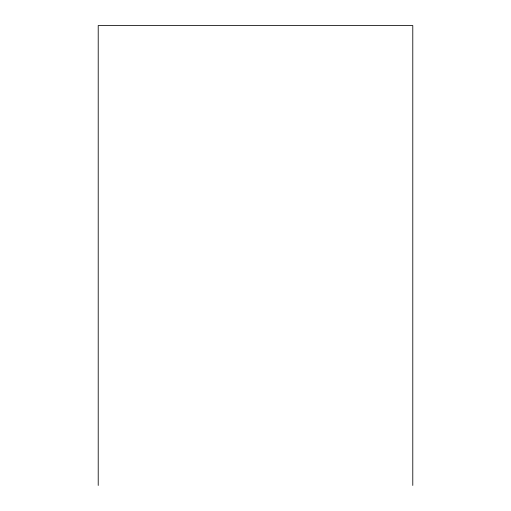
<?xml version="1.0" encoding="UTF-8"?>
<svg xmlns="http://www.w3.org/2000/svg" width="511" height="511" viewBox="0 0 511 511"><rect width="100%" height="100%" fill="white"/><g stroke="black" fill="none" stroke-linecap="round" stroke-linejoin="round"><path stroke-width="0.77" d="M412.786 485.45L412.786 25.55L98.214 25.55L98.214 485.45"/></g></svg>
